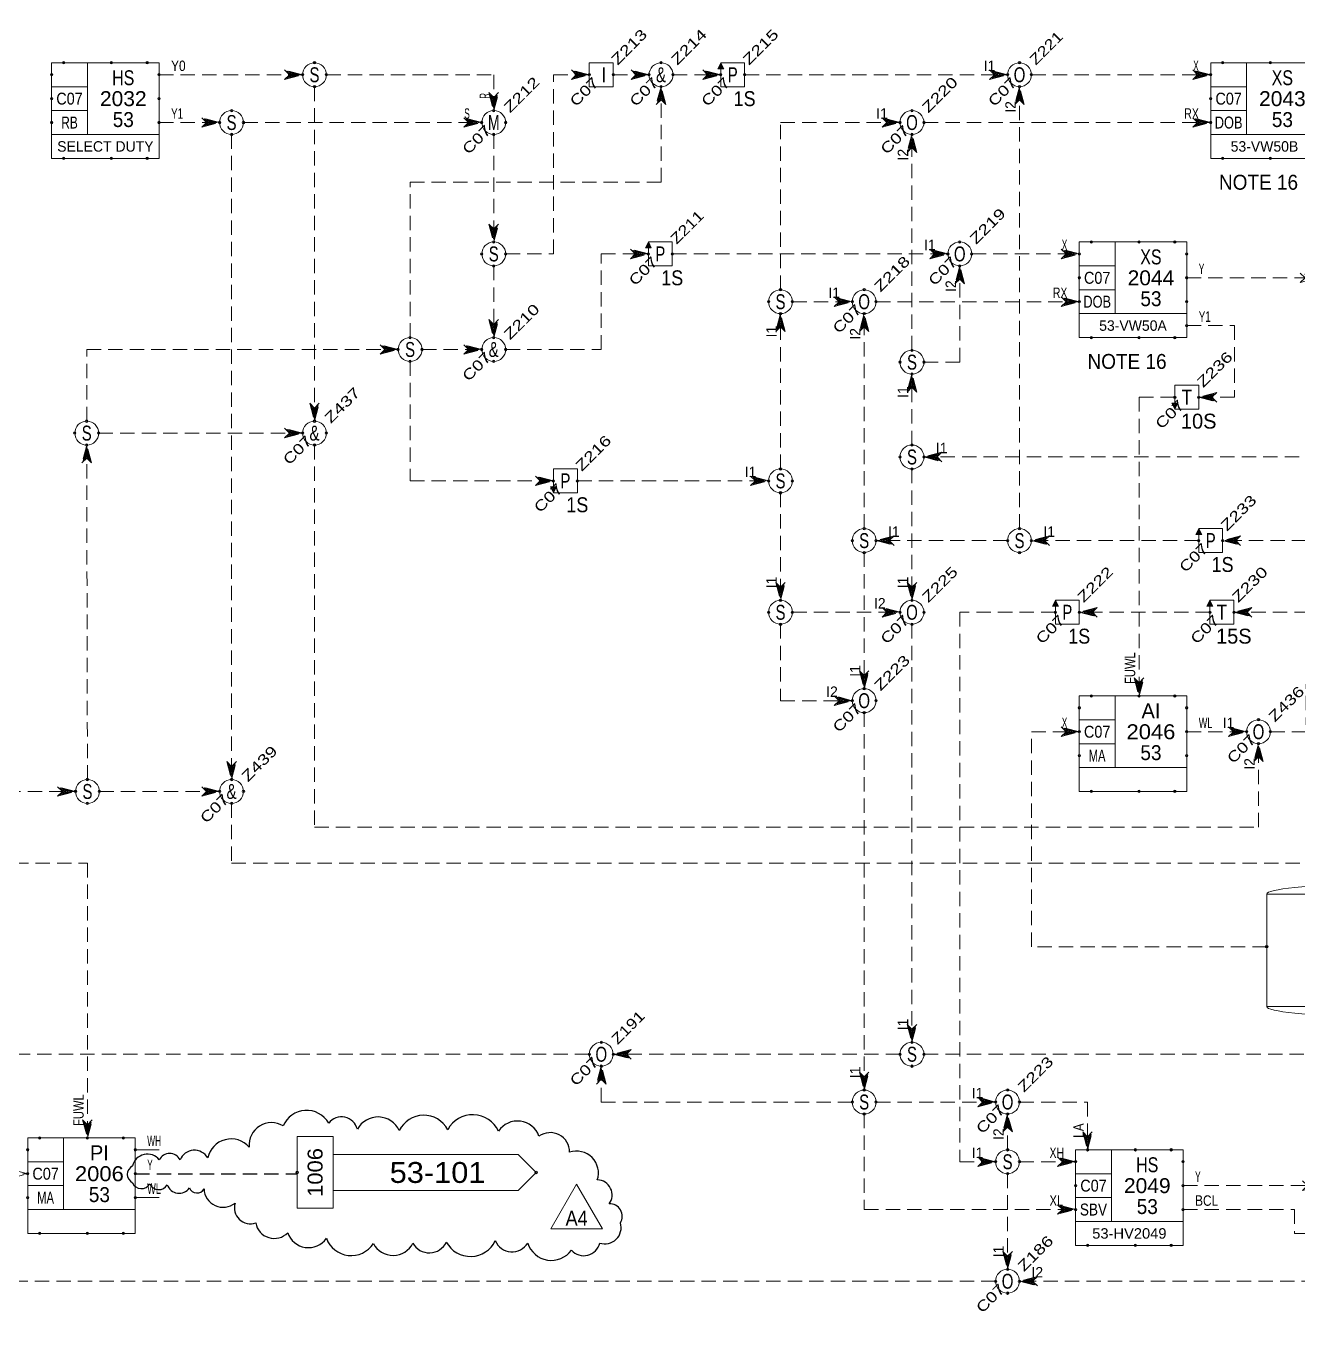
# Model space of a CAD drawing. Header units: millimetres. Extents: x 0 to 841, y 0 to 594.
# Drawn here: x 435.7 to 648.6, y 177.5 to 394.2 of the extents above; entities that cross this region are included whole.
import ezdxf
from ezdxf.enums import TextEntityAlignment as Align

# ---------------------------------------------------------------- set-up
doc = ezdxf.new("R2010")
doc.units = ezdxf.units.MM
doc.header["$LTSCALE"] = 0.8
doc.header["$PDMODE"] = 32
doc.header["$PDSIZE"] = 0.4
doc.linetypes.add('MEDIUM_DASHED', pattern=[4.5, 3, -1.5])
for name, color, linetype, lineweight in [('12', 7, 'Continuous', 13), ('14', 7, 'MEDIUM_DASHED', 25), ('15', 7, 'Continuous', 13), ('46', 7, 'MEDIUM_DASHED', 13), ('48', 7, 'Continuous', 13), ('49', 7, 'Continuous', 13), ('50', 7, 'Continuous', 13), ('51', 7, 'Continuous', 13)]:
    doc.layers.add(name, color=color, linetype=linetype, lineweight=lineweight)
doc.layers.add('16', color=7, linetype='Continuous')
doc.layers.add('45', color=7, linetype='Continuous')

msp = doc.modelspace()

# ---------------------------------------------------------------- linework, layer by layer
at = {"layer": '14'}
msp.add_line((454, 202), (481.1031, 202), dxfattribs=at)
at = {"layer": '15'}
msp.add_lwpolyline([(643.3858, 230), (675.3858, 230), (675.3858, 248.8), (643.3858, 248.8)], close=True, dxfattribs=at)
for centre, start_param, end_param in [((659.3858, 248.8), 4.71229051, 6.28318531), ((659.3858, 230), 6.28318531, 7.85408)]:
    msp.add_ellipse(centre, major_axis=(-16, 0), ratio=0.1, start_param=start_param, end_param=end_param, dxfattribs=at)
at = {"layer": '16'}
msp.add_point((643.3858, 240), dxfattribs=at)
at = {"layer": '46', "linetype": 'Continuous'}
for p, q in [((454, 206), (458, 206)), ((454, 198), (458, 198))]:
    msp.add_line(p, q, dxfattribs=at)
at = {"layer": '46'}
for points in [[(530, 222), (392, 222), (392, 550), (272, 550), (272, 508), (298, 508), (295, 508.8), (295.8, 508), (295, 507.2), (298, 508)], [(598, 184), (386, 184), (386, 540), (280, 540), (280, 516), (288.1213, 516), (285.1213, 516.8), (285.9213, 516), (285.1213, 515.2), (288.1213, 516)], [(458, 386), (482, 386), (479, 386.8), (479.8, 386), (479, 385.2), (482, 386)], [(486, 386), (514, 386), (514, 380), (514.8, 383), (514, 382.2), (513.2, 383), (514, 380)], [(516, 356), (524, 356), (524, 386), (530, 386), (527, 386.8), (527.8, 386), (527, 385.2), (530, 386)], [(534, 386), (540, 386), (537, 386.8), (537.8, 386), (537, 385.2), (540, 386)], [(544, 386), (552, 386), (549, 386.8), (549.8, 386), (549, 385.2), (552, 386)], [(556, 386), (600, 386), (597, 386.8), (597.8, 386), (597, 385.2), (600, 386)], [(604, 386), (634, 386), (631, 386.8), (631.8, 386), (631, 385.2), (634, 386)], [(484, 384), (484, 328), (484.8, 331), (484, 330.2), (483.2, 331), (484, 328)], [(500, 342), (500, 368), (542, 368), (542, 384), (541.2, 381), (542, 381.8), (542.8, 381), (542, 384)], [(602, 310), (602, 384), (601.2, 381), (602, 381.8), (602.8, 381), (602, 384)], [(458, 378), (468.1213, 378), (465.1213, 378.8), (465.9213, 378), (465.1213, 377.2), (468.1213, 378)], [(472.1213, 378), (512, 378), (509, 378.8), (509.8, 378), (509, 377.2), (512, 378)], [(562, 350), (562, 378), (582, 378), (579, 378.8), (579.8, 378), (579, 377.2), (582, 378)], [(586, 378), (634, 378), (631, 378.8), (631.8, 378), (631, 377.2), (634, 378)], [(470.1213, 376), (470.1213, 268), (470.9213, 271), (470.1213, 270.2), (469.3213, 271), (470.1213, 268)], [(514, 376), (514, 358), (514.8, 361), (514, 360.2), (513.2, 361), (514, 358)], [(584, 339.8787), (584, 376), (583.2, 373), (584, 373.8), (584.8, 373), (584, 376)], [(629.3858, 196), (648, 196), (648, 192), (806, 192), (806, 358), (762, 358), (762, 350), (762.8, 353), (762, 352.2), (761.2, 353), (762, 350)], [(516, 340), (532, 340), (532, 356), (539.8787, 356), (536.8787, 356.8), (537.6787, 356), (536.8787, 355.2), (539.8787, 356)], [(543.8787, 356), (590, 356), (587, 356.8), (587.8, 356), (587, 355.2), (590, 356)], [(594, 356), (612, 356), (609, 356.8), (609.8, 356), (609, 355.2), (612, 356)], [(514, 354), (514, 342), (514.8, 345), (514, 344.2), (513.2, 345), (514, 342)], [(586, 337.8787), (592, 337.8787), (592, 354), (591.2, 351), (592, 351.8), (592.8, 351), (592, 354)], [(630, 352), (652, 352), (649, 352.8), (649.8, 352), (649, 351.2), (652, 352)], [(654, 350), (654, 296), (637.8787, 296), (640.8787, 295.2), (640.0787, 296), (640.8787, 296.8), (637.8787, 296)], [(564, 348), (574, 348), (571, 348.8), (571.8, 348), (571, 347.2), (574, 348)], [(578, 348), (612, 348), (609, 348.8), (609.8, 348), (609, 347.2), (612, 348)], [(562, 320), (562, 346), (561.2, 343), (562, 343.8), (562.8, 343), (562, 346)], [(576, 310), (576, 346), (575.2, 343), (576, 343.8), (576.8, 343), (576, 346)], [(630, 344), (638, 344), (638, 332), (632, 332), (635, 331.2), (634.2, 332), (635, 332.8), (632, 332)], [(445.8787, 328), (445.8787, 340), (498, 340), (495, 340.8), (495.8, 340), (495, 339.2), (498, 340)], [(502, 340), (512, 340), (509, 340.8), (509.8, 340), (509, 339.2), (512, 340)], [(500, 338), (500, 318), (524, 318), (521, 318.8), (521.8, 318), (521, 317.2), (524, 318)], [(584, 324), (584, 335.8787), (583.2, 332.8787), (584, 333.6787), (584.8, 332.8787), (584, 335.8787)], [(628, 332), (622, 332), (622, 282), (622.8, 285), (622, 284.2), (621.2, 285), (622, 282)], [(447.8787, 326), (482, 326), (479, 326.8), (479.8, 326), (479, 325.2), (482, 326)], [(446, 268), (445.8787, 324), (445.085, 320.9984), (445.8835, 321.8), (446.685, 321.0016), (445.8787, 324)], [(484, 324), (484, 260), (642, 260), (642, 274), (641.2, 271), (642, 271.8), (642.8, 271), (642, 274)], [(746, 322), (586, 322), (589, 321.2), (588.2, 322), (589, 322.8), (586, 322)], [(528, 318), (560, 318), (557, 318.8), (557.8, 318), (557, 317.2), (560, 318)], [(584, 320), (584, 298), (584.8, 301), (584, 300.2), (583.2, 301), (584, 298)], [(562, 316), (562, 298), (562.8, 301), (562, 300.2), (561.2, 301), (562, 298)], [(600, 308), (578, 308), (581, 307.2), (580.2, 308), (581, 308.8), (578, 308)], [(632, 308), (604, 308), (607, 307.2), (606.2, 308), (607, 308.8), (604, 308)], [(644, 276), (650, 276), (650, 308), (636, 308), (639, 307.2), (638.2, 308), (639, 308.8), (636, 308)], [(576, 306), (576, 283.2), (576.8, 286.2), (576, 285.4), (575.2, 286.2), (576, 283.2)], [(564, 296), (582, 296), (579, 296.8), (579.8, 296), (579, 295.2), (582, 296)], [(608, 296), (592, 296), (592, 204), (598, 204), (595, 204.8), (595.8, 204), (595, 203.2), (598, 204)], [(633.8787, 296), (612, 296), (615, 295.2), (614.2, 296), (615, 296.8), (612, 296)], [(562, 294), (562, 281.2), (574, 281.2), (571, 282), (571.8, 281.2), (571, 280.4), (574, 281.2)], [(584, 294), (584, 224), (584.8, 227), (584, 226.2), (583.2, 227), (584, 224)], [(576, 279.2), (576, 216), (576.8, 219), (576, 218.2), (575.2, 219), (576, 216)], [(643.3858, 240), (604, 240), (604, 276), (612, 276), (609, 276.8), (609.8, 276), (609, 275.2), (612, 276)], [(630, 276), (640, 276), (637, 276.8), (637.8, 276), (637, 275.2), (640, 276)], [(470.1213, 264), (470.1213, 254), (752, 254), (752, 274), (751.2, 271), (752, 271.8), (752.8, 271), (752, 274)], [(310, 266), (444, 266), (441, 266.8), (441.8, 266), (441, 265.2), (444, 266)], [(448, 266), (468.1213, 266), (465.1213, 266.8), (465.9213, 266), (465.1213, 265.2), (468.1213, 266)], [(430.1213, 254), (446, 254), (446, 208), (446.8, 211), (446, 210.2), (445.2, 211), (446, 208)], [(582, 222), (534, 222), (537, 221.2), (536.2, 222), (537, 222.8), (534, 222)], [(586, 222), (684, 222), (681, 222.8), (681.8, 222), (681, 221.2), (684, 222)], [(574, 214), (532, 214), (532, 220), (531.2, 217), (532, 217.8), (532.8, 217), (532, 220)], [(578, 214), (598, 214), (595, 214.8), (595.8, 214), (595, 213.2), (598, 214)], [(602, 214), (613.3858, 214), (613.3858, 206), (614.1858, 209), (613.3858, 208.2), (612.5858, 209), (613.3858, 206)], [(576, 212), (576, 196), (611.3858, 196), (608.3858, 196.8), (609.1858, 196), (608.3858, 195.2), (611.3858, 196)], [(600, 206), (600, 212), (599.2, 209), (600, 209.8), (600.8, 209), (600, 212)], [(702, 210), (702, 184), (602, 184), (605, 183.2), (604.2, 184), (605, 184.8), (602, 184)], [(602, 204), (611.3858, 204), (608.3858, 204.8), (609.1858, 204), (608.3858, 203.2), (611.3858, 204)], [(578, 135), (578, 176), (428, 176), (428, 202), (436, 202), (433, 202.8), (433.8, 202), (433, 201.2), (436, 202)], [(600, 202), (600, 186), (600.8, 189), (600, 188.2), (599.2, 189), (600, 186)], [(629.3858, 200), (652.3858, 200), (649.3858, 200.8), (650.1858, 200), (649.3858, 199.2), (652.3858, 200)]]:
    msp.add_lwpolyline(points, dxfattribs=at)
for points in [[(481.6, 386), (479.4, 386.6), (480, 386), (479.4, 385.4)], [(481.2, 386), (479.8, 386.4), (480.2, 386), (479.8, 385.6)], [(480.8, 386), (480.2, 386.2), (480.4, 386), (480.2, 385.8)], [(529.6, 386), (527.4, 386.6), (528, 386), (527.4, 385.4)], [(529.2, 386), (527.8, 386.4), (528.2, 386), (527.8, 385.6)], [(528.8, 386), (528.2, 386.2), (528.4, 386), (528.2, 385.8)], [(539.6, 386), (537.4, 386.6), (538, 386), (537.4, 385.4)], [(539.2, 386), (537.8, 386.4), (538.2, 386), (537.8, 385.6)], [(538.8, 386), (538.2, 386.2), (538.4, 386), (538.2, 385.8)], [(551.6, 386), (549.4, 386.6), (550, 386), (549.4, 385.4)], [(551.2, 386), (549.8, 386.4), (550.2, 386), (549.8, 385.6)], [(550.8, 386), (550.2, 386.2), (550.4, 386), (550.2, 385.8)], [(599.6, 386), (597.4, 386.6), (598, 386), (597.4, 385.4)], [(599.2, 386), (597.8, 386.4), (598.2, 386), (597.8, 385.6)], [(598.8, 386), (598.2, 386.2), (598.4, 386), (598.2, 385.8)], [(633.6, 386), (631.4, 386.6), (632, 386), (631.4, 385.4)], [(633.2, 386), (631.8, 386.4), (632.2, 386), (631.8, 385.6)], [(632.8, 386), (632.2, 386.2), (632.4, 386), (632.2, 385.8)], [(542, 383.6), (541.4, 381.4), (542, 382), (542.6, 381.4)], [(602, 383.6), (601.4, 381.4), (602, 382), (602.6, 381.4)], [(514, 380.4), (514.6, 382.6), (514, 382), (513.4, 382.6)], [(514, 380.8), (514.4, 382.2), (514, 381.8), (513.6, 382.2)], [(514, 381.2), (514.2, 381.8), (514, 381.6), (513.8, 381.8)], [(542, 383.2), (541.6, 381.8), (542, 382.2), (542.4, 381.8)], [(542, 382.8), (541.8, 382.2), (542, 382.4), (542.2, 382.2)], [(602, 383.2), (601.6, 381.8), (602, 382.2), (602.4, 381.8)], [(602, 382.8), (601.8, 382.2), (602, 382.4), (602.2, 382.2)], [(467.7213, 378), (465.5213, 378.6), (466.1213, 378), (465.5213, 377.4)], [(467.3213, 378), (465.9213, 378.4), (466.3213, 378), (465.9213, 377.6)], [(466.9213, 378), (466.3213, 378.2), (466.5213, 378), (466.3213, 377.8)], [(511.6, 378), (509.4, 378.6), (510, 378), (509.4, 377.4)], [(511.2, 378), (509.8, 378.4), (510.2, 378), (509.8, 377.6)], [(510.8, 378), (510.2, 378.2), (510.4, 378), (510.2, 377.8)], [(581.6, 378), (579.4, 378.6), (580, 378), (579.4, 377.4)], [(581.2, 378), (579.8, 378.4), (580.2, 378), (579.8, 377.6)], [(580.8, 378), (580.2, 378.2), (580.4, 378), (580.2, 377.8)], [(633.6, 378), (631.4, 378.6), (632, 378), (631.4, 377.4)], [(633.2, 378), (631.8, 378.4), (632.2, 378), (631.8, 377.6)], [(632.8, 378), (632.2, 378.2), (632.4, 378), (632.2, 377.8)], [(584, 375.6), (583.4, 373.4), (584, 374), (584.6, 373.4)], [(584, 375.2), (583.6, 373.8), (584, 374.2), (584.4, 373.8)], [(584, 374.8), (583.8, 374.2), (584, 374.4), (584.2, 374.2)], [(514, 358.4), (514.6, 360.6), (514, 360), (513.4, 360.6)], [(514, 358.8), (514.4, 360.2), (514, 359.8), (513.6, 360.2)], [(514, 359.2), (514.2, 359.8), (514, 359.6), (513.8, 359.8)], [(539.4787, 356), (537.2787, 356.6), (537.8787, 356), (537.2787, 355.4)], [(539.0787, 356), (537.6787, 356.4), (538.0787, 356), (537.6787, 355.6)], [(538.6787, 356), (538.0787, 356.2), (538.2787, 356), (538.0787, 355.8)], [(589.6, 356), (587.4, 356.6), (588, 356), (587.4, 355.4)], [(589.2, 356), (587.8, 356.4), (588.2, 356), (587.8, 355.6)], [(588.8, 356), (588.2, 356.2), (588.4, 356), (588.2, 355.8)], [(611.6, 356), (609.4, 356.6), (610, 356), (609.4, 355.4)], [(611.2, 356), (609.8, 356.4), (610.2, 356), (609.8, 355.6)], [(610.8, 356), (610.2, 356.2), (610.4, 356), (610.2, 355.8)], [(592, 353.6), (591.4, 351.4), (592, 352), (592.6, 351.4)], [(592, 353.2), (591.6, 351.8), (592, 352.2), (592.4, 351.8)], [(592, 352.8), (591.8, 352.2), (592, 352.4), (592.2, 352.2)], [(573.6, 348), (571.4, 348.6), (572, 348), (571.4, 347.4)], [(573.2, 348), (571.8, 348.4), (572.2, 348), (571.8, 347.6)], [(572.8, 348), (572.2, 348.2), (572.4, 348), (572.2, 347.8)], [(611.6, 348), (609.4, 348.6), (610, 348), (609.4, 347.4)], [(611.2, 348), (609.8, 348.4), (610.2, 348), (609.8, 347.6)], [(610.8, 348), (610.2, 348.2), (610.4, 348), (610.2, 347.8)], [(514, 342.4), (514.6, 344.6), (514, 344), (513.4, 344.6)], [(562, 345.6), (561.4, 343.4), (562, 344), (562.6, 343.4)], [(562, 345.2), (561.6, 343.8), (562, 344.2), (562.4, 343.8)], [(562, 344.8), (561.8, 344.2), (562, 344.4), (562.2, 344.2)], [(576, 345.6), (575.4, 343.4), (576, 344), (576.6, 343.4)], [(576, 345.2), (575.6, 343.8), (576, 344.2), (576.4, 343.8)], [(576, 344.8), (575.8, 344.2), (576, 344.4), (576.2, 344.2)], [(514, 342.8), (514.4, 344.2), (514, 343.8), (513.6, 344.2)], [(514, 343.2), (514.2, 343.8), (514, 343.6), (513.8, 343.8)], [(497.6, 340), (495.4, 340.6), (496, 340), (495.4, 339.4)], [(497.2, 340), (495.8, 340.4), (496.2, 340), (495.8, 339.6)], [(511.6, 340), (509.4, 340.6), (510, 340), (509.4, 339.4)], [(511.2, 340), (509.8, 340.4), (510.2, 340), (509.8, 339.6)], [(496.8, 340), (496.2, 340.2), (496.4, 340), (496.2, 339.8)], [(510.8, 340), (510.2, 340.2), (510.4, 340), (510.2, 339.8)], [(584, 335.4787), (583.4, 333.2787), (584, 333.8787), (584.6, 333.2787)], [(584, 335.0787), (583.6, 333.6787), (584, 334.0787), (584.4, 333.6787)], [(584, 334.6787), (583.8, 334.0787), (584, 334.2787), (584.2, 334.0787)], [(632.4, 332), (634.6, 331.4), (634, 332), (634.6, 332.6)], [(632.8, 332), (634.2, 331.6), (633.8, 332), (634.2, 332.4)], [(633.2, 332), (633.8, 331.8), (633.6, 332), (633.8, 332.2)], [(484, 328.4), (484.6, 330.6), (484, 330), (483.4, 330.6)], [(484, 328.8), (484.4, 330.2), (484, 329.8), (483.6, 330.2)], [(484, 329.2), (484.2, 329.8), (484, 329.6), (483.8, 329.8)], [(481.6, 326), (479.4, 326.6), (480, 326), (479.4, 325.4)], [(481.2, 326), (479.8, 326.4), (480.2, 326), (479.8, 325.6)], [(480.8, 326), (480.2, 326.2), (480.4, 326), (480.2, 325.8)], [(445.8795, 323.6), (445.2843, 321.3984), (445.8827, 322), (446.4843, 321.4016)], [(445.8803, 323.2), (445.4835, 321.7992), (445.8827, 322.2), (446.2835, 321.8008)], [(445.8811, 322.8), (445.6827, 322.1992), (445.8819, 322.4), (446.0827, 322.2008)], [(586.4, 322), (588.6, 321.4), (588, 322), (588.6, 322.6)], [(586.8, 322), (588.2, 321.6), (587.8, 322), (588.2, 322.4)], [(587.2, 322), (587.8, 321.8), (587.6, 322), (587.8, 322.2)], [(523.6, 318), (521.4, 318.6), (522, 318), (521.4, 317.4)], [(559.6, 318), (557.4, 318.6), (558, 318), (557.4, 317.4)], [(523.2, 318), (521.8, 318.4), (522.2, 318), (521.8, 317.6)], [(522.8, 318), (522.2, 318.2), (522.4, 318), (522.2, 317.8)], [(559.2, 318), (557.8, 318.4), (558.2, 318), (557.8, 317.6)], [(558.8, 318), (558.2, 318.2), (558.4, 318), (558.2, 317.8)], [(578.4, 308), (580.6, 307.4), (580, 308), (580.6, 308.6)], [(578.8, 308), (580.2, 307.6), (579.8, 308), (580.2, 308.4)], [(579.2, 308), (579.8, 307.8), (579.6, 308), (579.8, 308.2)], [(604.4, 308), (606.6, 307.4), (606, 308), (606.6, 308.6)], [(604.8, 308), (606.2, 307.6), (605.8, 308), (606.2, 308.4)], [(605.2, 308), (605.8, 307.8), (605.6, 308), (605.8, 308.2)], [(636.4, 308), (638.6, 307.4), (638, 308), (638.6, 308.6)], [(636.8, 308), (638.2, 307.6), (637.8, 308), (638.2, 308.4)], [(637.2, 308), (637.8, 307.8), (637.6, 308), (637.8, 308.2)], [(562, 298.4), (562.6, 300.6), (562, 300), (561.4, 300.6)], [(562, 298.8), (562.4, 300.2), (562, 299.8), (561.6, 300.2)], [(562, 299.2), (562.2, 299.8), (562, 299.6), (561.8, 299.8)], [(584, 298.4), (584.6, 300.6), (584, 300), (583.4, 300.6)], [(584, 298.8), (584.4, 300.2), (584, 299.8), (583.6, 300.2)], [(584, 299.2), (584.2, 299.8), (584, 299.6), (583.8, 299.8)], [(581.6, 296), (579.4, 296.6), (580, 296), (579.4, 295.4)], [(581.2, 296), (579.8, 296.4), (580.2, 296), (579.8, 295.6)], [(580.8, 296), (580.2, 296.2), (580.4, 296), (580.2, 295.8)], [(612.4, 296), (614.6, 295.4), (614, 296), (614.6, 296.6)], [(612.8, 296), (614.2, 295.6), (613.8, 296), (614.2, 296.4)], [(613.2, 296), (613.8, 295.8), (613.6, 296), (613.8, 296.2)], [(638.2787, 296), (640.4787, 295.4), (639.8787, 296), (640.4787, 296.6)], [(638.6787, 296), (640.0787, 295.6), (639.6787, 296), (640.0787, 296.4)], [(639.0787, 296), (639.6787, 295.8), (639.4787, 296), (639.6787, 296.2)], [(576, 283.6), (576.6, 285.8), (576, 285.2), (575.4, 285.8)], [(576, 284), (576.4, 285.4), (576, 285), (575.6, 285.4)], [(576, 284.4), (576.2, 285), (576, 284.8), (575.8, 285)], [(622, 282.4), (622.6, 284.6), (622, 284), (621.4, 284.6)], [(622, 282.8), (622.4, 284.2), (622, 283.8), (621.6, 284.2)], [(573.6, 281.2), (571.4, 281.8), (572, 281.2), (571.4, 280.6)], [(622, 283.2), (622.2, 283.8), (622, 283.6), (621.8, 283.8)], [(573.2, 281.2), (571.8, 281.6), (572.2, 281.2), (571.8, 280.8)], [(572.8, 281.2), (572.2, 281.4), (572.4, 281.2), (572.2, 281)], [(611.6, 276), (609.4, 276.6), (610, 276), (609.4, 275.4)], [(611.2, 276), (609.8, 276.4), (610.2, 276), (609.8, 275.6)], [(610.8, 276), (610.2, 276.2), (610.4, 276), (610.2, 275.8)], [(639.6, 276), (637.4, 276.6), (638, 276), (637.4, 275.4)], [(639.2, 276), (637.8, 276.4), (638.2, 276), (637.8, 275.6)], [(638.8, 276), (638.2, 276.2), (638.4, 276), (638.2, 275.8)], [(642, 273.6), (641.4, 271.4), (642, 272), (642.6, 271.4)], [(642, 273.2), (641.6, 271.8), (642, 272.2), (642.4, 271.8)], [(642, 272.8), (641.8, 272.2), (642, 272.4), (642.2, 272.2)], [(470.1213, 268.4), (470.7213, 270.6), (470.1213, 270), (469.5213, 270.6)], [(470.1213, 268.8), (470.5213, 270.2), (470.1213, 269.8), (469.7213, 270.2)], [(470.1213, 269.2), (470.3213, 269.8), (470.1213, 269.6), (469.9213, 269.8)], [(443.6, 266), (441.4, 266.6), (442, 266), (441.4, 265.4)], [(467.7213, 266), (465.5213, 266.6), (466.1213, 266), (465.5213, 265.4)], [(443.2, 266), (441.8, 266.4), (442.2, 266), (441.8, 265.6)], [(442.8, 266), (442.2, 266.2), (442.4, 266), (442.2, 265.8)], [(467.3213, 266), (465.9213, 266.4), (466.3213, 266), (465.9213, 265.6)], [(466.9213, 266), (466.3213, 266.2), (466.5213, 266), (466.3213, 265.8)], [(584, 224.4), (584.6, 226.6), (584, 226), (583.4, 226.6)], [(584, 224.8), (584.4, 226.2), (584, 225.8), (583.6, 226.2)], [(584, 225.2), (584.2, 225.8), (584, 225.6), (583.8, 225.8)], [(534.4, 222), (536.6, 221.4), (536, 222), (536.6, 222.6)], [(534.8, 222), (536.2, 221.6), (535.8, 222), (536.2, 222.4)], [(535.2, 222), (535.8, 221.8), (535.6, 222), (535.8, 222.2)], [(532, 219.6), (531.4, 217.4), (532, 218), (532.6, 217.4)], [(532, 219.2), (531.6, 217.8), (532, 218.2), (532.4, 217.8)], [(532, 218.8), (531.8, 218.2), (532, 218.4), (532.2, 218.2)], [(576, 216.4), (576.6, 218.6), (576, 218), (575.4, 218.6)], [(576, 216.8), (576.4, 218.2), (576, 217.8), (575.6, 218.2)], [(576, 217.2), (576.2, 217.8), (576, 217.6), (575.8, 217.8)], [(597.6, 214), (595.4, 214.6), (596, 214), (595.4, 213.4)], [(597.2, 214), (595.8, 214.4), (596.2, 214), (595.8, 213.6)], [(596.8, 214), (596.2, 214.2), (596.4, 214), (596.2, 213.8)], [(446, 208.4), (446.6, 210.6), (446, 210), (445.4, 210.6)], [(446, 208.8), (446.4, 210.2), (446, 209.8), (445.6, 210.2)], [(600, 211.6), (599.4, 209.4), (600, 210), (600.6, 209.4)], [(600, 211.2), (599.6, 209.8), (600, 210.2), (600.4, 209.8)], [(600, 210.8), (599.8, 210.2), (600, 210.4), (600.2, 210.2)], [(446, 209.2), (446.2, 209.8), (446, 209.6), (445.8, 209.8)], [(613.3858, 206.4), (613.9858, 208.6), (613.3858, 208), (612.7858, 208.6)], [(613.3858, 206.8), (613.7858, 208.2), (613.3858, 207.8), (612.9858, 208.2)], [(613.3858, 207.2), (613.5858, 207.8), (613.3858, 207.6), (613.1858, 207.8)], [(597.6, 204), (595.4, 204.6), (596, 204), (595.4, 203.4)], [(597.2, 204), (595.8, 204.4), (596.2, 204), (595.8, 203.6)], [(596.8, 204), (596.2, 204.2), (596.4, 204), (596.2, 203.8)], [(610.9858, 204), (608.7858, 204.6), (609.3858, 204), (608.7858, 203.4)], [(610.5858, 204), (609.1858, 204.4), (609.5858, 204), (609.1858, 203.6)], [(610.1858, 204), (609.5858, 204.2), (609.7858, 204), (609.5858, 203.8)], [(610.9858, 196), (608.7858, 196.6), (609.3858, 196), (608.7858, 195.4)], [(610.5858, 196), (609.1858, 196.4), (609.5858, 196), (609.1858, 195.6)], [(610.1858, 196), (609.5858, 196.2), (609.7858, 196), (609.5858, 195.8)], [(600, 186.4), (600.6, 188.6), (600, 188), (599.4, 188.6)], [(600, 186.8), (600.4, 188.2), (600, 187.8), (599.6, 188.2)], [(600, 187.2), (600.2, 187.8), (600, 187.6), (599.8, 187.8)], [(602.4, 184), (604.6, 183.4), (604, 184), (604.6, 184.6)], [(602.8, 184), (604.2, 183.6), (603.8, 184), (604.2, 184.4)], [(603.2, 184), (603.8, 183.8), (603.6, 184), (603.8, 184.2)]]:
    msp.add_lwpolyline(points, close=True, dxfattribs=at)
at = {"layer": '48'}
for p, q in [((446, 388), (446, 376)), ((640, 388), (640, 376)), ((440, 384), (446, 384)), ((634, 384), (640, 384)), ((440, 380), (446, 380)), ((634, 380), (640, 380)), ((618, 358), (618, 346)), ((612, 354), (618, 354)), ((612, 350), (618, 350)), ((618, 282), (618, 270)), ((612, 278), (618, 278)), ((612, 274), (618, 274)), ((442, 208), (442, 196)), ((617.3858, 206), (617.3858, 194)), ((436, 204), (442, 204)), ((611.3858, 202), (617.3858, 202)), ((436, 200), (442, 200)), ((611.3858, 198), (617.3858, 198))]:
    msp.add_line(p, q, dxfattribs=at)
for points in [[(440, 388), (458, 388), (458, 376), (440, 376)], [(530, 384), (534, 384), (534, 388), (530, 388)], [(552, 388), (551.5, 387), (552.5, 387)], [(552, 384), (556, 384), (556, 388), (552, 388)], [(634, 388), (652, 388), (652, 376), (634, 376)], [(539.8787, 358), (539.3787, 357), (540.3787, 357)], [(539.8787, 354), (543.8787, 354), (543.8787, 358), (539.8787, 358)], [(612, 358), (630, 358), (630, 346), (612, 346)], [(628, 330), (632, 330), (632, 334), (628, 334)], [(628, 330), (627.5, 331), (628.5, 331)], [(524, 316), (528, 316), (528, 320), (524, 320)], [(524, 316), (523.5, 317), (524.5, 317)], [(632, 310), (631.5, 309), (632.5, 309)], [(632, 306), (636, 306), (636, 310), (632, 310)], [(608, 298), (607.5, 297), (608.5, 297)], [(608, 294), (612, 294), (612, 298), (608, 298)], [(633.8787, 298), (633.3787, 297), (634.3787, 297)], [(633.8787, 294), (637.8787, 294), (637.8787, 298), (633.8787, 298)], [(612, 282), (630, 282), (630, 270), (612, 270)], [(436, 208), (454, 208), (454, 196), (436, 196)], [(611.3858, 206), (629.3858, 206), (629.3858, 194), (611.3858, 194)]]:
    msp.add_lwpolyline(points, close=True, dxfattribs=at)
for points in [[(551.6378, 387.1024), (552.0315, 387.7323), (552.3465, 387.1024), (551.7953, 387.1024), (552.0315, 387.4961), (552.189, 387.1811), (551.9528, 387.1811)], [(440, 376), (440, 372), (458, 372), (458, 376)], [(634, 376), (634, 372), (652, 372), (652, 376)], [(539.5165, 357.1024), (539.9102, 357.7323), (540.2252, 357.1024), (539.674, 357.1024), (539.9102, 357.4961), (540.0677, 357.1811), (539.8315, 357.1811)], [(612, 346), (612, 342), (630, 342), (630, 346)], [(627.6378, 330.8976), (627.9528, 330.2677), (628.3465, 330.8976), (627.7953, 330.8189), (627.9528, 330.5039), (628.1102, 330.7402), (627.9528, 330.7402)], [(523.6378, 316.8976), (523.9528, 316.2677), (524.3465, 316.8976), (523.7953, 316.8189), (523.9528, 316.5039), (524.1102, 316.7402), (523.9528, 316.7402)], [(631.6378, 309.1024), (632.0315, 309.7323), (632.3465, 309.1024), (631.7953, 309.1024), (632.0315, 309.4961), (632.189, 309.1811), (631.9528, 309.1811)], [(607.6378, 297.1024), (608.0315, 297.7323), (608.3465, 297.1024), (607.7953, 297.1024), (608.0315, 297.4961), (608.189, 297.1811), (607.9528, 297.1811)], [(633.5165, 297.1024), (633.9102, 297.7323), (634.2252, 297.1024), (633.674, 297.1024), (633.9102, 297.4961), (634.0677, 297.1811), (633.8315, 297.1811)], [(612, 270), (612, 266), (630, 266), (630, 270)], [(436, 196), (436, 192), (454, 192), (454, 196)], [(611.3858, 194), (611.3858, 190), (629.3858, 190), (629.3858, 194)]]:
    msp.add_lwpolyline(points, dxfattribs=at)
for centre in [(484, 386), (542, 386), (602, 386), (470.1213, 378), (514, 378), (584, 378), (514, 356), (592, 356), (562, 348), (576, 348), (500, 340), (514, 340), (584, 337.8787), (445.8787, 326), (484, 326), (584, 322), (562, 318), (576, 308), (602, 308), (562, 296), (584, 296), (576, 281.2), (642, 276), (446, 266), (470.1213, 266), (532, 222), (584, 222), (576, 214), (600, 214), (600, 204), (600, 184)]:
    msp.add_circle(centre, 2, dxfattribs=at)
for p in [(442, 388), (450, 388), (456, 388), (484, 388), (542, 388), (602, 388), (636, 388), (644, 388), (440, 386), (458, 386), (482, 386), (486, 386), (530, 386), (534, 386), (540, 386), (544, 386), (552, 386), (556, 386), (600, 386), (604, 386), (634, 386), (484, 384), (542, 384), (602, 384), (440, 382), (458, 382), (634, 382), (470.1213, 380), (514, 380), (584, 380), (440, 378), (458, 378), (468.1213, 378), (472.1213, 378), (512, 378), (516, 378), (582, 378), (586, 378), (634, 378), (470.1213, 376), (514, 376), (584, 376), (442, 372), (450, 372), (456, 372), (636, 372), (644, 372), (514, 358), (592, 358), (614, 358), (622, 358), (628, 358), (512, 356), (516, 356), (539.8787, 356), (543.8787, 356), (590, 356), (594, 356), (612, 356), (630, 356), (514, 354), (592, 354), (612, 352), (630, 352), (562, 350), (576, 350), (560, 348), (564, 348), (574, 348), (578, 348), (612, 348), (630, 348), (562, 346), (576, 346), (630, 344), (500, 342), (514, 342), (614, 342), (622, 342), (628, 342), (498, 340), (500, 338), (502, 340), (512, 340), (514, 338), (516, 340), (582, 337.8787), (584, 339.8787), (586, 337.8787), (584, 335.8787), (628, 332), (632, 332), (445.8787, 328), (484, 328), (443.8787, 326), (447.8787, 326), (482, 326), (486, 326), (445.8787, 324), (484, 324), (584, 324), (582, 322), (586, 322), (562, 320), (584, 320), (524, 318), (528, 318), (560, 318), (564, 318), (562, 316), (576, 310), (602, 310), (574, 308), (578, 308), (600, 308), (604, 308), (632, 308), (636, 308), (576, 306), (602, 306), (562, 298), (584, 298), (560, 296), (564, 296), (582, 296), (586, 296), (608, 296), (612, 296), (633.8787, 296), (637.8787, 296), (562, 294), (584, 294), (576, 283.2), (614, 282), (622, 282), (628, 282), (574, 281.2), (578, 281.2), (612, 280), (630, 280), (576, 279.2), (642, 278), (612, 276), (630, 276), (640, 276), (644, 276), (642, 274), (612, 272), (630, 272), (446, 268), (470.1213, 268), (444, 266), (448, 266), (468.1213, 266), (472.1213, 266), (614, 266), (622, 266), (628, 266), (446, 264), (470.1213, 264), (532, 224), (584, 224), (530, 222), (534, 222), (582, 222), (586, 222), (532, 220), (584, 220), (576, 216), (600, 216), (574, 214), (578, 214), (598, 214), (602, 214), (576, 212), (600, 212), (438, 208), (446, 208), (452, 208), (436, 206), (454, 206), (600, 206), (613.3858, 206), (621.3858, 206), (627.3858, 206), (598, 204), (602, 204), (611.3858, 204), (629.3858, 204), (436, 202), (454, 202), (600, 202), (611.3858, 200), (629.3858, 200), (436, 198), (454, 198), (611.3858, 196), (629.3858, 196), (438, 192), (446, 192), (452, 192), (613.3858, 190), (621.3858, 190), (627.3858, 190), (598, 184), (600, 186), (602, 184), (600, 182)]:
    msp.add_point(p, dxfattribs=at)
at = {"layer": '49'}
for p, q in [((487.1024, 208.2047), (481.1024, 208.2047)), ((487.1024, 196.2047), (487.1024, 208.2047)), ((518.1024, 205.2047), (487.1024, 205.2047)), ((518.1024, 199.2047), (487.1024, 199.2047))]:
    msp.add_line(p, q, dxfattribs=at)
for points in [[(481.1024, 208.2047), (481.1024, 196.2047), (487.1024, 196.2047)], [(518.1024, 205.2047), (521.1024, 202.2047), (518.1024, 199.2047)]]:
    msp.add_lwpolyline(points, dxfattribs=at)
for p in [(481.1024, 202.2047), (521.1024, 202.2047)]:
    msp.add_point(p, dxfattribs=at)
at = {"layer": '50'}
msp.add_lwpolyline([(527.8748, 200.2551), (523.5449, 192.7551), (532.2047, 192.7551)], close=True, dxfattribs=at)
at = {"layer": '51', "lineweight": 25}
for centre, radius, start, end in [((482.6775, 208.3218), 4.28, 30.16412, 156.915), ((476.7936, 206.8073), 3.7393, 58.62994, 185.38083), ((488.523, 208.7567), 2.7468, 14.59396, 141.34484), ((494.6258, 207.5742), 3.9218, 24.69397, 151.44486), ((502.2836, 207.2585), 4.537, 27.73696, 154.48784), ((510.492, 207.1205), 4.7581, 25.03342, 151.7843), ((517.9719, 207.0035), 3.8183, 19.33561, 146.08649), ((523.4628, 205.6463), 3.2306, 359.01153, 125.76241), ((463.8978, 203.3238), 2.6043, 30.50308, 157.25397), ((470.0602, 203.8144), 4.0057, 41.27193, 168.02282), ((456.044, 202.6939), 2.5747, 39.47226, 166.22315), ((459.7638, 203.4623), 1.9378, 26.62456, 153.37544), ((527.8513, 202.1033), 3.6746, 341.62456, 108.37544), ((454.2538, 201.8898), 1.5854, 116.62456, 243.37544), ((455.0395, 201.1239), 1.6319, 203.5305, 330.28138), ((457.9529, 200.9665), 1.6319, 203.5305, 330.28138), ((461.3586, 200.8095), 2.0927, 198.15341, 324.9043), ((464.3308, 200.1394), 1.3681, 202.93317, 329.68406), ((468.7023, 199.5703), 3.1928, 182.1806, 308.93149), ((531.3163, 198.4436), 2.5014, 322.73847, 89.48936), ((473.2699, 196.3015), 2.6789, 162.95678, 289.70766), ((533.4625, 194.8807), 2.0544, 327.58831, 94.3392), ((477.2649, 194.2948), 3.1343, 189.46264, 316.21352), ((532.6159, 192.955), 2.7094, 250.96601, 17.7169), ((482.9927, 193.2719), 3.6497, 198.29891, 325.04979), ((490.1384, 192.7216), 4.4306, 200.34726, 327.09814), ((510.0983, 192.7219), 4.5821, 208.27686, 335.02775), ((517.0672, 191.9523), 3.0467, 202.47993, 329.23082), ((497.1456, 192.0122), 3.6996, 207.30662, 334.0575), ((503.2282, 191.8737), 3.1281, 208.2381, 334.98898), ((523.6425, 191.6386), 4.1486, 197.46221, 324.21309), ((529.074, 190.9873), 2.7237, 220.6608, 347.41169)]:
    msp.add_arc(centre, radius, start, end, dxfattribs=at)

# ---------------------------------------------------------------- texts
at = {"layer": '12', "width": 0.95}
for p in [(642, 366.7496), (620, 336.7496)]:
    msp.add_text('NOTE 16', height=2.5, dxfattribs=at).set_placement(p, align=Align.CENTER)
at = {"layer": '45'}
for s, width, p in [('Y0', 0.85, (460, 386.6252)), ('X', 0.6, (631.0669, 386.626)), ('Y1', 0.7, (460, 378.6252)), ('S', 0.6, (509.0551, 378.626)), ('RX', 0.75, (629.5787, 378.626)), ('X', 0.6, (609.0669, 356.626)), ('Y', 0.6, (632, 352.6252)), ('RX', 0.75, (607.5787, 348.626)), ('Y1', 0.7, (632, 344.6252)), ('X', 0.6, (609.0669, 276.626)), ('WL', 0.65, (632, 276.6252)), ('WH', 0.6, (456, 206.6252)), ('XH', 0.75, (607.0236, 204.626)), ('Y', 0.6, (456, 202.6252)), ('Y', 0.6, (631.3858, 200.6252)), ('WL', 0.65, (456, 198.6252)), ('XL', 0.8, (607.0236, 196.626)), ('BCL', 0.85, (631.3858, 196.6252))]:
    msp.add_text(s, height=1.75, dxfattribs=dict(at, width=width)).set_placement(p)
for s, p in [('I1', (596.0157, 386.626)), ('I1', (578.0157, 378.626)), ('I1', (586.0157, 356.626)), ('I1', (570.0157, 348.626)), ('I1', (588, 322.6252)), ('I1', (556.0157, 318.626)), ('I1', (580, 308.6252)), ('I1', (606, 308.6252)), ('I2', (577.6378, 296.626)), ('I2', (569.6378, 281.826)), ('I1', (636.0157, 276.626)), ('I1', (594.0157, 214.626)), ('I1', (594.0157, 204.626)), ('I2', (604, 184.6252))]:
    msp.add_text(s, height=1.75, dxfattribs=at).set_placement(p)
for s, width, p in [('R', 0.55, (513.3748, 382)), ('FUWL', 0.8, (621.3748, 284)), ('FUWL', 0.8, (445.3748, 210)), ('LA', 0.85, (612.7606, 208))]:
    msp.add_text(s, height=1.75, rotation=90, dxfattribs=dict(at, width=width)).set_placement(p)
for s, p in [('I2', (601.374, 379.6378)), ('I2', (583.374, 371.6378)), ('I2', (591.374, 349.6378)), ('I1', (561.374, 342.0157)), ('I2', (575.374, 341.6378)), ('I1', (583.374, 331.8945)), ('I1', (561.3748, 300)), ('I1', (583.3748, 300)), ('I1', (575.3748, 285.2)), ('I2', (641.374, 269.6378)), ('I1', (583.3748, 226)), ('I1', (575.3748, 218)), ('I2', (599.374, 207.6378)), ('I1', (599.3748, 188))]:
    msp.add_text(s, height=1.75, rotation=90, dxfattribs=at).set_placement(p)
at = {"layer": '49', "width": 1.1}
msp.add_text('1006', height=2.5, rotation=90, dxfattribs=at).set_placement((485.3528, 202.2043), align=Align.CENTER)
msp.add_text('53-101', height=3.5, dxfattribs=at).set_placement((504.6024, 200.4551), align=Align.CENTER)
at = {"layer": '50'}
for s, width, p in [('Z213', 1.35, (534.7402, 387.5024)), ('Z214', 1.35, (544.7402, 387.5024)), ('Z215', 1.35, (556.7402, 387.5024)), ('Z221', 1.25, (604.7402, 387.5024)), ('Z212', 1.35, (516.7402, 379.5024)), ('Z220', 1.35, (586.7402, 379.5024)), ('Z211', 1.25, (544.6189, 357.5024)), ('Z219', 1.35, (594.7402, 357.5024)), ('Z218', 1.35, (578.7402, 349.5024)), ('Z210', 1.35, (516.7402, 341.5024)), ('Z236', 1.35, (632.7402, 333.5024)), ('Z437', 1.35, (486.7402, 327.5024)), ('Z216', 1.35, (528.7402, 319.5024)), ('Z233', 1.35, (636.7402, 309.5024)), ('Z225', 1.35, (586.7402, 297.5024)), ('Z222', 1.35, (612.7402, 297.5024)), ('Z230', 1.35, (638.6189, 297.5024)), ('Z223', 1.35, (578.7402, 282.7024)), ('Z436', 1.35, (644.7402, 277.5024)), ('Z439', 1.35, (472.8614, 267.5024)), ('Z191', 1.25, (534.7402, 223.5024)), ('Z223', 1.35, (602.7402, 215.5024)), ('Z186', 1.35, (602.7402, 185.5024))]:
    msp.add_text(s, height=1.75, rotation=45, dxfattribs=dict(at, width=width)).set_placement(p)
for s, height, width, p in [('HS', 2.5, 0.8, (451.9909, 384.2496)), ('S', 2.5, 0.75, (484.0004, 384.7496)), ('I', 2.5, 0.9, (532.4134, 384.7496)), ('&', 2.5, 0.75, (541.9992, 384.7496)), ('P', 2.5, 0.75, (554.0004, 384.7496)), ('O', 2.5, 0.75, (602.0004, 384.7496)), ('XS', 2.5, 0.8, (645.9909, 384.2496)), ('C07', 2, 0.9, (443, 381)), ('2032', 2.5, 1.05, (452, 380.7496)), ('1S', 2.5, 0.9, (555.9909, 380.7496)), ('C07', 2, 0.9, (637, 381)), ('2043', 2.5, 1.05, (646, 380.7496)), ('53', 2.5, 0.95, (451.9996, 377.2496)), ('S', 2.5, 0.75, (470.1217, 376.7496)), ('M', 2.5, 0.7, (513.9996, 376.7496)), ('O', 2.5, 0.75, (584.0004, 376.7496)), ('53', 2.5, 0.95, (645.9996, 377.2496)), ('RB', 2, 0.75, (443, 377)), ('DOB', 2, 0.8, (637.0004, 377)), ('S', 2.5, 0.75, (514.0004, 354.7496)), ('P', 2.5, 0.75, (541.8791, 354.7496)), ('O', 2.5, 0.75, (592.0004, 354.7496)), ('XS', 2.5, 0.8, (623.9909, 354.2496)), ('1S', 2.5, 0.9, (543.8697, 350.7496)), ('2044', 2.5, 1.05, (624, 350.7496)), ('C07', 2, 0.9, (615, 351)), ('S', 2.5, 0.75, (562.0004, 346.7496)), ('O', 2.5, 0.75, (576.0004, 346.7496)), ('DOB', 2, 0.8, (615.0004, 347)), ('53', 2.5, 0.95, (623.9996, 347.2496)), ('S', 2.5, 0.75, (500.0004, 338.7496)), ('&', 2.5, 0.75, (513.9992, 338.7496)), ('S', 2.5, 0.75, (584.0004, 336.6283)), ('T', 2.5, 0.85, (630.0004, 330.7496)), ('S', 2.5, 0.75, (445.8791, 324.7496)), ('&', 2.5, 0.75, (483.9992, 324.7496)), ('S', 2.5, 0.75, (584.0004, 320.7496)), ('P', 2.5, 0.75, (526.0004, 316.7496)), ('S', 2.5, 0.75, (562.0004, 316.7496)), ('1S', 2.5, 0.9, (527.9909, 312.7496)), ('S', 2.5, 0.75, (576.0004, 306.7496)), ('S', 2.5, 0.75, (602.0004, 306.7496)), ('P', 2.5, 0.75, (634.0004, 306.7496)), ('1S', 2.5, 0.9, (635.9909, 302.7496)), ('S', 2.5, 0.75, (562.0004, 294.7496)), ('O', 2.5, 0.75, (584.0004, 294.7496)), ('P', 2.5, 0.75, (610.0004, 294.7496)), ('T', 2.5, 0.85, (635.8791, 294.7496)), ('1S', 2.5, 0.9, (611.9909, 290.7496)), ('O', 2.5, 0.75, (576.0004, 279.9496)), ('C07', 2, 0.9, (615, 275)), ('2046', 2.5, 1.1, (623.9996, 274.7496)), ('O', 2.5, 0.75, (642.0004, 274.7496)), ('53', 2.5, 0.95, (623.9996, 271.2496)), ('MA', 2, 0.7, (614.9929, 271)), ('S', 2.5, 0.75, (446.0004, 264.7496)), ('&', 2.5, 0.75, (470.1205, 264.7496)), ('O', 2.5, 0.75, (532.0004, 220.7496)), ('S', 2.5, 0.75, (584.0004, 220.7496)), ('S', 2.5, 0.75, (576.0004, 212.7496)), ('O', 2.5, 0.75, (600.0004, 212.7496)), ('S', 2.5, 0.75, (600.0004, 202.7496)), ('HS', 2.5, 0.8, (623.3768, 202.2496)), ('C07', 2, 0.9, (439, 201)), ('2006', 2.5, 1.1, (447.9996, 200.7496)), ('53', 2.5, 0.95, (447.9996, 197.2496)), ('C07', 2, 0.9, (614.3858, 199)), ('2049', 2.5, 1.05, (623.3858, 198.7496)), ('MA', 2, 0.7, (438.9929, 197)), ('53', 2.5, 0.95, (623.3854, 195.2496)), ('A4', 2.5, 0.9, (527.8748, 193.3102)), ('SBV', 2, 0.85, (614.3791, 195)), ('53-HV2049', 1.75, 1.05, (620.3858, 191.1252)), ('O', 2.5, 0.75, (600.0004, 182.7496))]:
    msp.add_text(s, height=height, dxfattribs=dict(at, width=width)).set_placement(p, align=Align.CENTER)
at = {"layer": '50', "width": 1.3}
for p in [(531.7345, 384.4975), (541.7345, 384.4975), (553.7345, 384.4975), (601.7345, 384.4975), (513.7345, 376.4975), (583.7345, 376.4975), (541.6132, 354.4975), (591.7345, 354.4975), (575.7345, 346.4975), (513.7345, 338.4975), (629.7345, 330.4975), (483.7345, 324.4975), (525.7345, 316.4975), (633.7345, 306.4975), (583.7345, 294.4975), (609.7345, 294.4975), (635.6132, 294.4975), (575.7345, 279.6975), (641.7345, 274.4975), (469.8558, 264.4975), (531.7345, 220.4975), (599.7345, 212.4975), (599.7345, 182.4975)]:
    msp.add_text('C07', height=1.75, rotation=45, dxfattribs=at).set_placement(p, align=Align.RIGHT)
at = {"layer": '50'}
for s, height, p in [('SELECT DUTY', 1.75, (449, 373.1252)), ('53-VW50B', 1.75, (643, 373.1252)), ('53-VW50A', 1.75, (620.9945, 343.1252)), ('10S', 2.5, (631.9913, 326.7496)), ('15S', 2.5, (637.8701, 290.7496)), ('AI', 2.5, (623.9996, 278.2496)), ('PI', 2.5, (447.9996, 204.2496))]:
    msp.add_text(s, height=height, dxfattribs=at).set_placement(p, align=Align.CENTER)

doc.saveas('drawing.dxf')
